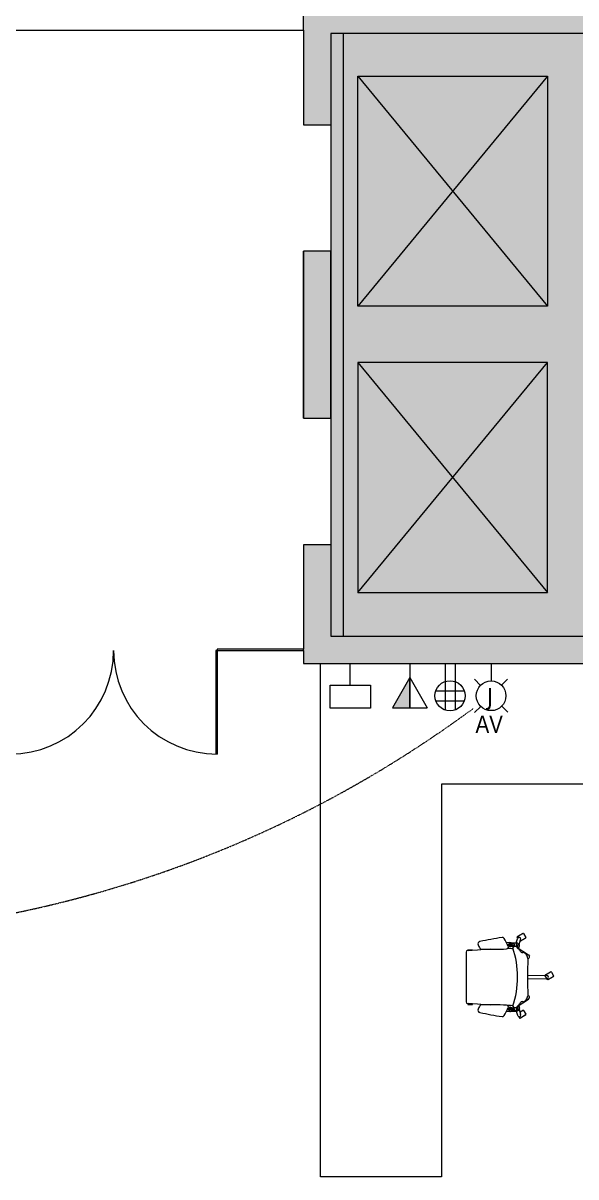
# Model space of a CAD drawing. Header units: inches. Extents: x 1 to 4591, y -953 to 1388.
# Drawn here: x 2999.8 to 3192.1, y -341.2 to 59.9 of the extents above; entities that cross this region are included whole.
import ezdxf

# ---------------------------------------------------------------- set-up
doc = ezdxf.new("R2010")
doc.units = ezdxf.units.IN
doc.header["$MEASUREMENT"] = 0
doc.linetypes.add('Overhead', pattern=[0.15625, 0.09375, -0.0625])
for name, color, linetype, lineweight in [('4th Floor Revit Background_dwg', 8, 'Continuous', 9), ('A-ANNO-NOTE', 131, 'Continuous', 20), ('A-DETL', 90, 'Continuous', 9), ('A-DETL-GENF', 92, 'Continuous', 9), ('A-DOOR', 31, 'Continuous', 9), ('A-EXIST-CORE', 7, 'Continuous', 9), ('A-FLOR-OVHD', 1, 'Overhead', 9), ('A-WALL', 113, 'Continuous', 50), ('E-ELEC-FIXT-IDEN', 2, 'Continuous', 9), ('I-FURN', 30, 'Continuous', 9), ('I-WALL', 2, 'Continuous', 9), ('Q-CASE', 31, 'Continuous', 9)]:
    doc.layers.add(name, color=color, linetype=linetype, lineweight=lineweight)
doc.styles.add('Arial_3', font='arial.ttf', dxfattribs={"width": 0.85, "height": 6})
doc.styles.add('Tahoma', font='tahoma.ttf', dxfattribs={"height": 6})

# ---------------------------------------------------------------- blocks, each defined once
blk = doc.blocks.new('Counter Top - L Shaped _No Backsplash_ - Standard Counter Top-2632531-4th Floor New Construction - Tel_Data_Elec Plan')
at = {"layer": 'Q-CASE', "lineweight": 13}
for p, q in [((-47.26, 0), (-47.26, 96.51)), ((-5.26, 96.51), (-5.26, 42)), ((-5.26, 42), (131.23, 42)), ((131.23, 42), (131.23, 0)), ((131.23, 0), (-47.26, 0))]:
    blk.add_line(p, q, dxfattribs=at)
blk = doc.blocks.new('Chairs - Task Chair-553613-4th Floor New Construction - Tel_Data_Elec Plan')
at = {"layer": 'I-FURN'}
for p, q in [((-9.5, 17.28), (-9.5, 15.71)), ((-9.34, 17.28), (-9.5, 17.28)), ((-9.07, 17.74), (-9.34, 13.95)), ((-9.34, 15.71), (-9.34, 17.28)), ((-8.61, 17.87), (-9.07, 17.74)), ((8.61, 17.87), (-8.61, 17.87)), ((9.07, 17.74), (8.61, 17.87)), ((9.34, 13.95), (9.07, 17.74)), ((9.34, 15.71), (9.34, 17.28)), ((9.34, 17.28), (9.5, 17.28)), ((9.5, 17.28), (9.5, 15.71)), ((-9.5, 15.71), (-9.34, 15.71)), ((9.5, 15.71), (9.34, 15.71)), ((-11.87, 0.46), (-13.23, -0.01)), ((-11.94, 2.68), (-11.93, 3.82)), ((-11.85, 2.19), (-11.87, 0.38)), ((-11.8, 1.34), (-11.46, 1.34)), ((-11.79, 0.41), (-11.8, 1.34)), ((-10.5, 0.41), (-11.79, 0.41)), ((-11.51, 1.83), (-11.5, 3.09)), ((-11.46, 1.07), (-11.46, 3.04)), ((-11.01, 1.07), (-11.46, 1.07)), ((-11.01, 3.01), (-11.01, 1.07)), ((-11.01, 1.35), (-10.47, 1.36)), ((-10.98, 1.81), (-11, 3.05)), ((-10.67, 2.11), (-10.69, 1.35)), ((-10.57, 2.34), (-10.55, 2.67)), ((-10.55, 2.67), (-10.56, 3.18)), ((-10.28, 0.18), (-10.26, 0.13)), ((-10.26, 0.13), (-7.71, -3.75)), ((-9.92, 2.44), (-9.93, 3.44)), ((10.26, 0.13), (7.71, -3.75)), ((9.92, 2.44), (9.93, 3.44)), ((10.28, 0.18), (10.26, 0.13)), ((11.01, 1.35), (10.47, 1.36)), ((10.5, 0.41), (11.79, 0.41)), ((10.55, 2.67), (10.56, 3.18)), ((10.57, 2.34), (10.55, 2.67)), ((10.67, 2.11), (10.69, 1.35)), ((10.98, 1.81), (11, 3.05)), ((11.01, 3.01), (11.01, 1.07)), ((11.01, 1.07), (11.46, 1.07)), ((11.46, 1.07), (11.46, 3.04)), ((11.8, 1.34), (11.46, 1.34)), ((11.51, 1.83), (11.5, 3.09)), ((11.79, 0.41), (11.8, 1.34)), ((11.85, 2.19), (11.87, 0.38)), ((11.87, 0.46), (13.23, -0.01)), ((11.94, 2.68), (11.93, 3.82)), ((13.45, -0.11), (13.82, 0.11)), ((14.09, 0.03), (15.15, -1.8)), ((-13.23, -2.75), (-14.29, -0.91)), ((-14.27, -1.01), (-14.24, -0.99)), ((-13.31, -2.68), (-14.27, -1.01)), ((-14.21, -0.64), (-13.75, -0.37)), ((-13.27, -2.66), (-13.31, -2.68)), ((-11.66, -2.08), (-12.95, -2.82)), ((-11.25, -0.5), (-12.91, -1)), ((-12.18, -0.78), (-11.59, -1.8)), ((-12.14, -0.77), (-11.6, -1.7)), ((-11.1, -0.66), (-11.7, -0.04)), ((-11.6, -1.7), (-11.64, -1.72)), ((-9.9, -0.41), (-10.82, -0.7)), ((-7.71, -3.75), (-7.19, -4.17)), ((-0.66, -3.46), (-0.52, -10)), ((0.66, -3.46), (0.52, -10)), ((7.71, -3.75), (7.19, -4.17)), ((9.9, -0.41), (10.82, -0.7)), ((11.1, -0.66), (11.7, -0.04)), ((11.25, -0.5), (12.91, -1)), ((13.52, -2.75), (12.46, -0.91)), ((12.47, -1.01), (12.5, -0.99)), ((13.43, -2.68), (12.47, -1.01)), ((13.47, -2.66), (13.43, -2.68)), ((15.08, -2.08), (13.79, -2.82)), ((14.14, -0.05), (14.18, -0.03)), ((14.18, -0.03), (15.14, -1.7)), ((15.14, -1.7), (15.11, -1.72)), ((0.14, -12.46), (-0.91, -10.63)), ((-0.9, -10.73), (-0.87, -10.71)), ((0.06, -12.4), (-0.9, -10.73)), ((-0.84, -10.35), (-0.51, -10.16)), ((-0.51, -10.16), (0.45, -9.61)), ((1.71, -11.79), (0.42, -12.53)), ((0.72, -9.68), (1.78, -11.52)), ((0.77, -9.76), (0.8, -9.74)), ((0.8, -9.74), (1.77, -11.41)), ((1.77, -11.41), (1.73, -11.43)), ((0.1, -12.38), (0.06, -12.4))]:
    blk.add_line(p, q, dxfattribs=at)
for centre, radius, start, end in [((-8.78, 17.46), 0.589, 197.5488, 234.8938), ((8.78, 17.46), 0.589, 305.1062, 342.4512), ((160.08, -23.12), 176.17, 168.1407, 170.6784), ((-11.48, 12.92), 0.859, 67.1573, 168.4211), ((-15.08, 4.35), 10.15, 60.0767, 67.2087), ((-10.32, 12.61), 0.615, 1.1809, 60.0767), ((-165.25, 9.42), 155.58, 357.9527, 1.1809), ((255.74, -8.01), 265.99, 175.2633, 176.2298), ((-8.78, 15.53), 0.589, 134.4881, 162.4512), ((8.78, 15.53), 0.589, 17.5488, 45.5119), ((-255.74, -8.01), 265.99, 3.7702, 4.7367), ((165.25, 9.42), 155.58, 178.8191, 182.0473), ((10.32, 12.61), 0.615, 119.9233, 178.8191), ((15.08, 4.35), 10.15, 112.7913, 119.9233), ((11.48, 12.92), 0.859, 12.1424, 112.8427), ((-160.08, -23.12), 176.17, 9.3216, 11.8621), ((-13.01, 5.3), 0.749, 170.9769, 238.6662), ((1.3, 28.7), 28.17, 238.5497, 244.6019), ((-1.3, 28.7), 28.17, 295.3981, 301.4567), ((13.01, 5.3), 0.749, 301.5732, 9.0231), ((-11.06, 2.6), 0.887, 175.1633, 239.8143), ((-11.28, 0.37), 0.593, 179.0883, 275.9781), ((-11.2, 3.54), 0.533, 236.2491, 293.0328), ((-11.2, 3.47), 0.5, 238.5326, 292.9427), ((-11.36, 0.43), 0.657, 282.0358, 358.6793), ((-11.49, 2.63), 0.971, 302.0505, 342.3775), ((-10.48, 3.89), 0.711, 244.5158, 357.9527), ((-9.55, 0.85), 1.04, 126.1361, 211.8602), ((-11.69, 0.08), 1.25, 349.0811, 13.6231), ((-13.77, -4.39), 5.75, 42.5052, 54.6291), ((0, 31.42), 31.42, 251.1164, 288.8836), ((-8.09, 2.53), 1.84, 182.7113, 213.401), ((13.77, -4.39), 5.75, 125.3709, 137.4948), ((8.09, 2.53), 1.84, 326.599, 357.2887), ((10.48, 3.89), 0.711, 182.0473, 295.4842), ((9.55, 0.85), 1.04, 328.1398, 53.8639), ((11.69, 0.08), 1.25, 166.3769, 190.9189), ((11.49, 2.63), 0.971, 197.6225, 237.9495), ((11.36, 0.43), 0.657, 181.3207, 257.9642), ((11.2, 3.54), 0.533, 246.9672, 303.7509), ((11.2, 3.47), 0.5, 247.0573, 301.4674), ((11.28, 0.37), 0.593, 264.0219, 0.9117), ((11.06, 2.6), 0.887, 300.1857, 4.8367), ((13.92, -0.07), 0.2, 30, 119.888), ((-14.11, -0.81), 0.2, 120, 210.2094), ((-13.37, -0.61), 0.445, 153.9362, 242.1792), ((-13.25, -0.67), 0.583, 123.4497, 153.9089), ((-13.31, -0.49), 0.583, 242.1792, 272.5752), ((-12.73, -1.46), 1.53, 109.2073, 123.5114), ((-13.35, 0.46), 1.53, 272.498, 286.7927), ((-13.05, -2.65), 0.2, 210, 300), ((-11.76, -1.9), 0.2, 299.8879, 30), ((-10.91, -0.39), 0.323, 235.5284, 330.3379), ((-11.38, 0), 0.922, 323.5318, 350.3393), ((-5.74, 3.53), 5.54, 226.82, 238.9813), ((-23.82, -2.16), 15.26, 1.4313, 3.5527), ((-6.32, -1.36), 2.29, 190.6082, 225.4023), ((-6.2, -0.69), 2.87, 232.9914, 264.295), ((-7.35, -3.06), 1.12, 277.9248, 334.3781), ((0, -248.58), 245.12, 88.4848, 91.5152), ((7.35, -3.06), 1.12, 205.6219, 262.0752), ((6.2, -0.69), 2.87, 275.705, 307.0086), ((6.32, -1.36), 2.29, 314.5977, 349.3918), ((23.82, -2.16), 15.26, 176.4473, 178.5687), ((5.74, 3.53), 5.54, 301.0187, 313.18), ((11.38, 0), 0.922, 189.6607, 216.4682), ((10.91, -0.39), 0.323, 209.6621, 304.4716), ((12.63, -0.81), 0.2, 195.1327, 209.8705), ((13.35, 0.46), 1.53, 253.2073, 267.502), ((12.73, -1.46), 1.53, 56.4124, 70.7927), ((13.31, -0.49), 0.583, 267.4248, 297.8208), ((13.69, -2.65), 0.2, 210, 300), ((13.25, -0.67), 0.583, 26.0911, 56.3507), ((13.37, -0.61), 0.445, 297.8208, 26.0638), ((14.98, -1.9), 0.2, 299.832, 30), ((-0.74, -10.53), 0.2, 119.8643, 210), ((1.01, -9.97), 1.53, 181.2073, 195.5495), ((0.1, -10.22), 0.583, 195.5495, 225.746), ((0, -10.32), 0.445, 225.7229, 314.2771), ((-0.1, -10.22), 0.583, 314.254, 344.4505), ((0.55, -9.78), 0.2, 95.235, 119.8607), ((-1.01, -9.97), 1.53, 344.4505, 358.7927), ((0.55, -9.78), 0.2, 29.8466, 95.235), ((1.61, -11.62), 0.2, 300, 30), ((0.32, -12.36), 0.2, 210, 300.1357)]:
    blk.add_arc(centre, radius, start, end, dxfattribs=at)
blk = doc.blocks.new('Double-Glass - No Frame - 72_ x 84_-2852475-4th Floor New Construction - Tel_Data_Elec Plan')
at = {"layer": 'A-DOOR', "color": 250, "lineweight": 20}
for p, q in [((-36, -0.25), (-36, -36.25)), ((-36, -0.25), (-35.5, -0.25)), ((-35.5, -0.25), (-35.5, -36.25)), ((35.5, -0.25), (35.5, -36.25)), ((36, -0.25), (35.5, -0.25)), ((36, -0.25), (36, -36.25)), ((-36, -36.25), (-35.5, -36.25))]:
    blk.add_line(p, q, dxfattribs=at)
at = {"layer": 'A-DOOR'}
for centre, start, end in [((-36, -0.25), 270, 360), ((36, -0.25), 180, 270)]:
    blk.add_arc(centre, 36, start, end, dxfattribs=at)
blk = doc.blocks.new('4th Floor Revit Background_dwg-1506688-4th Floor New Construction - Tel_Data_Elec Plan')
at = {"layer": 'A-EXIST-CORE'}
for p, q in [((1563.82, 687.77), (1563.82, 897.27)), ((1634.78, 882.44), (1568.78, 802.44)), ((1568.78, 782.89), (1634.78, 702.89)), ((1555.83, 678.27), (1652.34, 678.27))]:
    blk.add_line(p, q, dxfattribs=at)
at = {"layer": 'A-EXIST-CORE', "flags": 128}
for points in [[(1549.82, 898.35), (1549.82, 865.52), (1559.32, 865.52), (1559.32, 687.77), (1660.82, 687.77), (1660.82, 897.27), (1559.32, 897.27), (1559.32, 865.52)], [(1568.78, 882.44), (1634.78, 882.44), (1634.78, 802.44), (1568.78, 802.44), (1568.78, 882.44), (1634.78, 802.44)], [(1568.78, 702.89), (1634.78, 702.89), (1634.78, 782.89), (1568.78, 782.89), (1568.78, 702.89), (1634.78, 782.89)], [(1559.32, 719.52), (1549.82, 719.52), (1549.82, 683.27)], [(1549.82, 682.77), (1549.82, 678.27), (1555.83, 678.27)]]:
    blk.add_lwpolyline(points, dxfattribs=at)
for points in [[(1549.82, 763.52), (1549.82, 821.52)], [(1559.32, 763.52), (1559.32, 821.52), (1549.82, 821.52), (1549.82, 763.52)]]:
    blk.add_lwpolyline(points, close=True, dxfattribs=at)

msp = doc.modelspace()

# ---------------------------------------------------------------- hatches: boundary and pattern name
at = {"layer": 'A-ANNO-NOTE', "lineweight": 9}
msp.add_hatch(color=256, dxfattribs=at).paths.add_polyline_path([(3134.3, -178.1), (3134.3, -167.64), (3128.3, -178.1)], flags=0)
at = {"layer": 'A-DETL-GENF'}
h = msp.add_hatch(color=9, dxfattribs=at)
h.paths.add_polyline_path([(3097.3, -162.72), (3245.2, -162.72), (3245.2, -147.94), (3456.83, -147.94), (3456.83, -162.72), (3571.34, -162.72), (3571.34, 64.4), (3097.3, 64.4), (3097.3, 24.53), (3106.79, 24.53), (3106.79, -19.47), (3097.3, -19.47), (3097.3, -77.47), (3106.79, -77.47), (3106.79, -121.47), (3097.3, -121.47), (3097.3, -158.22)], flags=0)
h.paths.add_polyline_path([(4231.23, -162.72), (4231.23, 68.31), (3945.23, 68.31), (3945.23, -162.72), (4221.97, -162.72)], flags=0)
h.paths.add_polyline_path([(2867.81, -160.85), (2965.29, -160.85), (2965.29, -120.86), (2955.79, -120.86), (2955.79, -76.86), (2965.79, -76.86), (2965.79, -18.86), (2955.79, -18.86), (2955.79, 25.14), (2965.29, 25.14), (2965.29, 62.36), (2881.54, 62.36), (2799.66, 144.24), (2742.19, 144.24), (2742.19, 18.14), (2705.21, 18.14), (2705.21, -160.85), (2863.81, -160.85)], flags=0)
h.paths.add_polyline_path([(2221.81, 330.78), (2221.81, 334.78), (2380.8, 334.78), (2494.98, 448.96), (2385.16, 558.75), (2314.52, 558.75), (2314.52, 773.5), (2198.58, 773.5), (2198.58, 330.78)], flags=0)

# ---------------------------------------------------------------- linework, layer by layer
at = {"layer": 'A-ANNO-NOTE'}
for p, q in [((3134.3, -162.72), (3134.3, -178.1)), ((3146.56, -162.72), (3146.56, -178.92)), ((3150.05, -162.72), (3150.05, -178.92)), ((3162.59, -162.72), (3162.59, -168.81)), ((3134.3, -167.64), (3128.3, -178.1)), ((3134.3, -167.64), (3128.3, -178.1)), ((3134.3, -178.1), (3134.3, -167.64)), ((3134.3, -167.64), (3140.3, -178.1)), ((3158.91, -170.35), (3156.79, -168.23)), ((3166.2, -170.29), (3168.33, -168.16)), ((3143.35, -172.22), (3153.26, -172.22)), ((3143.35, -175.71), (3153.26, -175.71)), ((3128.3, -178.1), (3134.3, -178.1)), ((3128.3, -178.1), (3140.3, -178.1)), ((3158.98, -177.64), (3156.85, -179.77)), ((3166.27, -177.58), (3168.39, -179.7))]:
    msp.add_line(p, q, dxfattribs=at)
for centre, radius in [((3148.3, -173.97), 5.25), ((3162.59, -173.97), 5.16)]:
    msp.add_circle(centre, radius, dxfattribs=at)
at = {"layer": 'A-DETL', "lineweight": 13}
for p, q in [((3113.59, -170.24), (3113.59, -162.72)), ((3106.59, -170.24), (3120.59, -170.24)), ((3106.59, -178.24), (3106.59, -170.24)), ((3120.59, -170.24), (3120.59, -178.24)), ((3120.59, -178.24), (3106.59, -178.24))]:
    msp.add_line(p, q, dxfattribs=at)
at = {"layer": 'A-FLOR-OVHD'}
msp.add_arc((2915.49, 147.54), 405.25, 266.3069, 306.4942, dxfattribs=at)
at = {"layer": 'A-WALL', "color": 250, "lineweight": 20}
for p, q in [((3097.3, 57.36), (3097.3, 62.36)), ((2965.29, 57.36), (3097.3, 57.36))]:
    msp.add_line(p, q, dxfattribs=at)
at = {"layer": 'I-WALL', "color": 250, "lineweight": 20}
for p, q in [((3097.3, -157.72), (3067.3, -157.72)), ((3067.3, -157.72), (3067.3, -158.22)), ((3067.3, -158.22), (3097.3, -158.22)), ((3097.3, -158.22), (3097.3, -157.72))]:
    msp.add_line(p, q, dxfattribs=at)

# ---------------------------------------------------------------- block references
at = {"layer": '4th Floor Revit Background_dwg', "color": 7}
msp.add_blockref('4th Floor Revit Background_dwg-1506688-4th Floor New Construction - Tel_Data_Elec Plan', (1547.47, -840.99), dxfattribs=at)
at = {"layer": 'A-DOOR', "lineweight": 13}
msp.add_blockref('Double-Glass - No Frame - 72_ x 84_-2852475-4th Floor New Construction - Tel_Data_Elec Plan', (3031.3, -157.97), dxfattribs=at)
at = {"layer": 'I-FURN', "rotation": 89.9999999999999}
msp.add_blockref('Chairs - Task Chair-553613-4th Floor New Construction - Tel_Data_Elec Plan', (3171.81, -271.72), dxfattribs=at)
at = {"layer": 'Q-CASE', "lineweight": 13, "rotation": 269.9999999999997}
msp.add_blockref('Counter Top - L Shaped _No Backsplash_ - Standard Counter Top-2632531-4th Floor New Construction - Tel_Data_Elec Plan', (3103.3, -209.98), dxfattribs=at)

# ---------------------------------------------------------------- texts
at = {"layer": 'A-ANNO-NOTE', "lineweight": 9, "insert": (3161.16, -171.24), "char_height": 6, "width": 4.1208, "attachment_point": 1, "style": 'Tahoma'}
msp.add_mtext('J', dxfattribs=at)
at = {"layer": 'E-ELEC-FIXT-IDEN', "insert": (3161.93, -180.85), "char_height": 6, "width": 11.3125, "attachment_point": 2, "line_spacing_factor": 0.941778, "style": 'Arial_3'}
msp.add_mtext('AV', dxfattribs=at)

doc.saveas('drawing.dxf')
